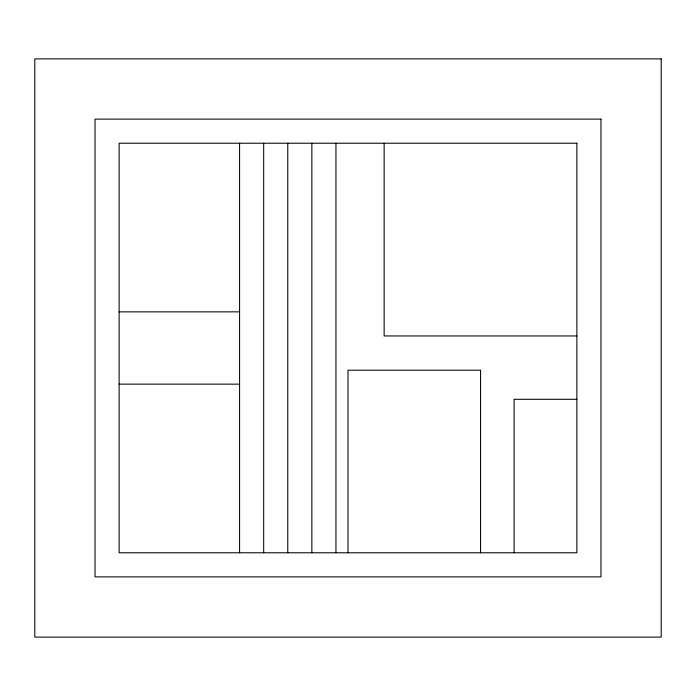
<?xml version="1.0" encoding="UTF-8"?>
<svg xmlns="http://www.w3.org/2000/svg" width="696" height="696" viewBox="0 0 696 696"><rect width="100%" height="100%" fill="white"/><g stroke="black" fill="none" stroke-linecap="round" stroke-linejoin="round"><path stroke-width="1.04" d="M119.12 311.86L239.581 311.86M576.88 335.95L384.14 335.95L384.14 143.219M119.12 384.14L239.581 384.14M576.88 399.304L514.109 399.304L514.109 552.781M480.562 552.781L480.562 370.202L348 370.202L348 552.781M335.95 143.219L335.95 552.781M311.86 143.219L311.86 552.781M287.77 143.219L287.77 552.781M263.68 143.219L263.68 552.781M239.581 143.219L239.581 552.781M661.2 58.89L34.8 58.89L34.8 637.11L661.2 637.11L661.2 58.89M600.97 119.12L95.03 119.12L95.03 576.88L600.97 576.88L600.97 119.12M576.88 143.219L119.12 143.219L119.12 552.781L576.88 552.781L576.88 143.219"/></g></svg>
